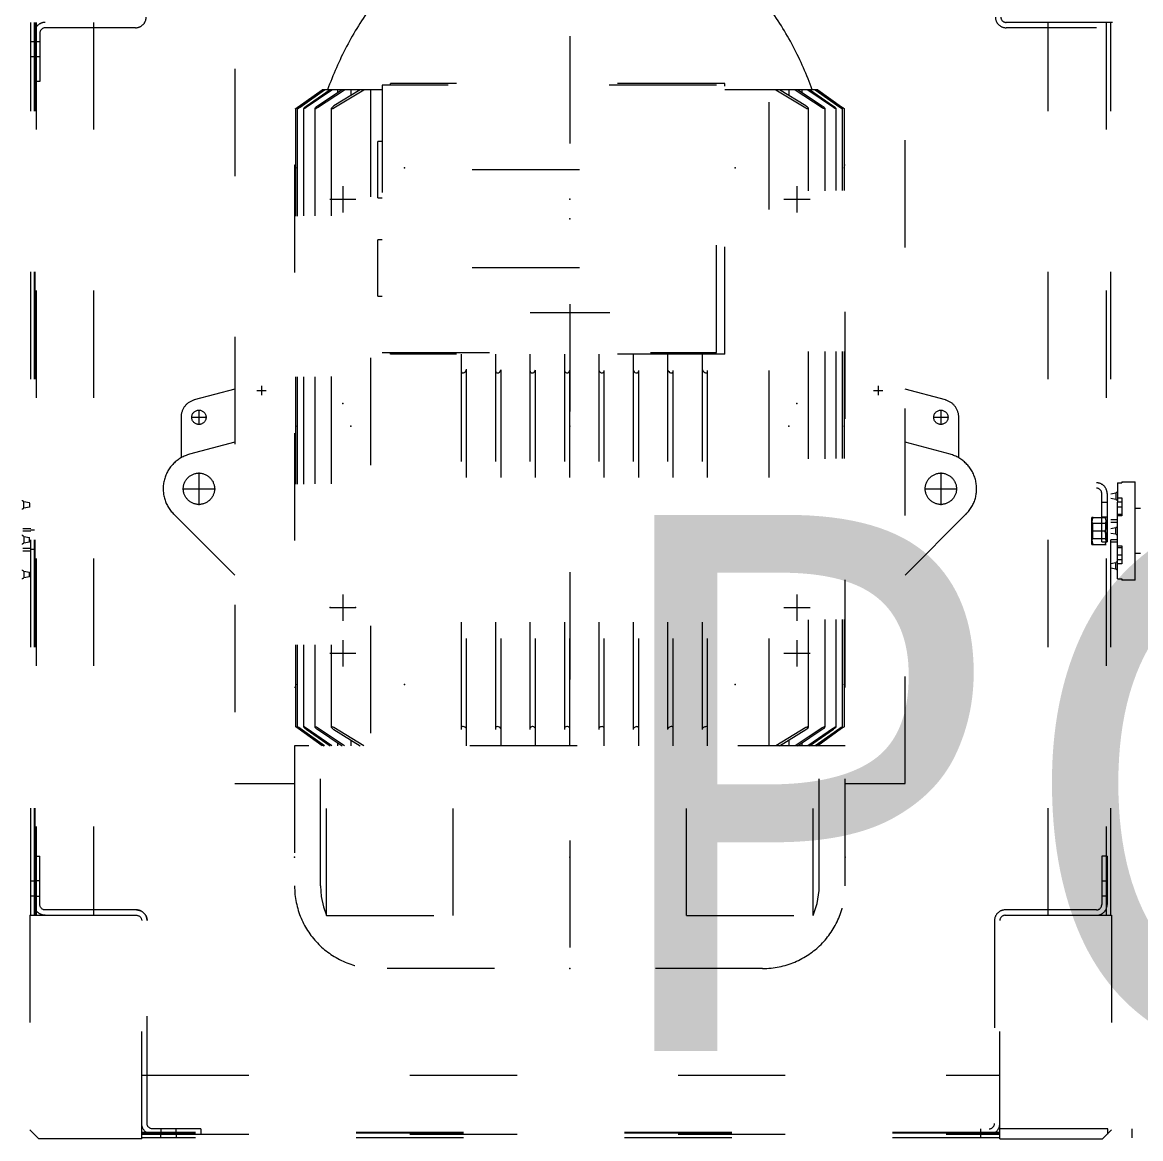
# Model space of a CAD drawing. Extents: x -181672 to 290600, y -29000 to 395522.
# Drawn here: x 11770 to 13021, y 39824 to 41073 of the extents above; entities that cross this region are included whole.
import ezdxf
from ezdxf.enums import TextEntityAlignment as Align

# ---------------------------------------------------------------- set-up
doc = ezdxf.new("R2010")
doc.units = 0
doc.header["$LTSCALE"] = 10
doc.linetypes.add('XFM7Q20PCW-200K$0$ACAD_ISO03W100', pattern=[30, 12, -18])
doc.layers.add('H12PL2$0$A-ZONE', color=252, linetype='Continuous')
doc.layers.add('XFM7Q20PCW-200K$0$PCW EQ (FUTURE)', color=252, linetype='XFM7Q20PCW-200K$0$ACAD_ISO03W100', lineweight=9)
doc.styles.add('H12PL2$0$Standard', font='', dxfattribs={"width": 0.8})
doc.styles.get('H12PL2$0$Standard').set_extended_font_data('Microsoft JhengHei')

# ---------------------------------------------------------------- blocks, each defined once
blk = doc.blocks.new('H12PL2')
at = {"layer": 'H12PL2$0$A-ZONE', "style": 'H12PL2$0$Standard'}
blk.add_text('PCW', height=600, dxfattribs=at).set_placement((13248.15, 40522), align=Align.TOP_CENTER)
blk = doc.blocks.new('XFM7Q20PCW-200K$0$PCW-防震基座-更新後 - PCW-防震基座-更新後-V1242-CUB_L40')
at = {"extrusion": (0, 0, -1)}
for p, q in [((-2428.7, 741.6), (-2438.7, 731.6)), ((-2188.7, 741.6), (-2428.7, 741.6)), ((-2188.7, 741.6), (-2188.7, 622.6)), ((-2188.7, 740.6), (-1189.5, 740.6)), ((-2167.2, 736.6), (-2167.2, 740.6)), ((-2150.2, 740.6), (-2150.2, 736.6)), ((-1779.4, 736.6), (-1779.4, 740.6)), ((-1757.4, 740.6), (-1757.4, 736.6)), ((-1228, 736.6), (-1228, 740.6)), ((-1211, 740.6), (-1211, 736.6)), ((-2438.7, 616.6), (-2438.7, 731.6)), ((-2188.7, 736.6), (-1189.5, 736.6)), ((-2188.7, 735.6), (-1189.5, 735.6)), ((-1189.5, 734.6), (-2188.7, 734.6)), ((-2176.7, 730.6), (-2122.7, 730.6)), ((-2167.2, 736.6), (-2167.2, 730.6)), ((-2158.7, 730.6), (-2158.7, 730.6)), ((-2150.2, 730.6), (-2150.2, 736.6)), ((-2122.7, 736.6), (-2122.7, 730.6)), ((-2182.7, 622.6), (-2182.7, 724.6)), ((-1189.5, 670.6), (-2188.7, 670.6)), ((-2438.7, 616.6), (-2194.7, 616.6)), ((-2437.7, -343.4), (-2437.7, 616.6)), ((-2433.7, 616.6), (-2433.7, -343.4)), ((-2432.7, -343.4), (-2432.7, 616.6)), ((-2431.7, -343.4), (-2431.7, 616.6)), ((-2367.7, 616.6), (-2367.7, -343.4)), ((-2427.7, 550.6), (-2427.7, 604.6)), ((-2421.7, 610.6), (-2194.7, 610.6)), ((-2437.7, 595.1), (-2433.7, 595.1)), ((-2427.7, 595.1), (-2433.7, 595.1)), ((-2433.7, 578.1), (-2437.7, 578.1)), ((-2433.7, 578.1), (-2427.7, 578.1)), ((-2427.7, 550.6), (-2433.7, 550.6)), ((-2433.7, -321.9), (-2437.7, -321.9)), ((-2188.7, -397.4), (-1189.5, -397.4)), ((-1189.5, -462.4), (-2188.7, -462.4)), ((-2188.7, -467.4), (-1189.5, -467.4)), ((-2437.7, -491.5), (-2433.7, -491.5))]:
    blk.add_line(p, q, dxfattribs=at)
for p, q in [((-1809.9, 742.1), (-1811, 748.5)), ((-1803.6, 748.5), (-1811, 748.5)), ((-1809.9, 742.1), (-1809.8, 742.1)), ((-1809.8, 742.1), (-1804.9, 742.1)), ((-1803.6, 748.5), (-1804.8, 742.1)), ((-1781.1, 740.6), (-1781.1, 749.6)), ((-1778.4, 740.6), (-1778.4, 749.6)), ((-1771, 742.1), (-1772.1, 748.5)), ((-1764.7, 748.5), (-1772.1, 748.5)), ((-1771, 742.1), (-1765.8, 742.1)), ((-1764.7, 748.5), (-1765.8, 742.1)), ((-1758.4, 749.6), (-1758.4, 740.6)), ((-1755.7, 749.6), (-1755.7, 740.6)), ((-1732, 742.1), (-1733.1, 748.5)), ((-1733.1, 748.5), (-1725.7, 748.5)), ((-1727.4, 742.1), (-1731.8, 742.1)), ((-1727, 742.1), (-1726.8, 742.1)), ((-1725.7, 748.5), (-1726.8, 742.1)), ((-1255.5, 730.6), (-1255.5, 736.6)), ((-1201.5, 730.6), (-1255.5, 730.6)), ((-1228, 730.6), (-1228, 736.6)), ((-1211, 736.6), (-1211, 730.6)), ((-1195.5, 623.6), (-1195.5, 724.6)), ((-2408.7, 616.6), (-2408.7, 616.6)), ((-2399.7, 616.6), (-2399.7, 616.6)), ((-2427.7, -321.9), (-2433.7, -321.9)), ((-2427.7, -464), (-2427.7, -331.4)), ((-2194.7, -337.4), (-2421.7, -337.4)), ((-2438.7, -343.4), (-2194.7, -343.4)), ((-2438.7, -343.4), (-2438.7, -458.4)), ((-2408.7, -343.4), (-2408.7, -343.4)), ((-2399.7, -343.4), (-2399.7, -343.4)), ((-2188.7, -349.4), (-2188.7, -468.4)), ((-2182.7, -451.4), (-2182.7, -349.4)), ((-1195.5, -451.4), (-1195.5, -350.4)), ((-1189.5, -469.4), (-1189.5, -350.4)), ((-1773.6, -446.4), (-1743.6, -446.4)), ((-1773.6, -447.7), (-1773.6, -461.1)), ((-1767.3, -447.3), (-1768.6, -446.4)), ((-1767.3, -461.5), (-1767.3, -447.3)), ((-1767.3, -447.3), (-1749.8, -447.3)), ((-1758.6, -447.7), (-1758.6, -461.1)), ((-1748.6, -446.4), (-1749.8, -447.3)), ((-1749.8, -447.3), (-1749.8, -461.5)), ((-1743.6, -447.7), (-1743.6, -461.1)), ((-2428.7, -468.4), (-2438.7, -458.4)), ((-2122.7, -457.4), (-2176.7, -457.4)), ((-2167.2, -463.4), (-2167.2, -457.4)), ((-2150.2, -457.4), (-2150.2, -463.4)), ((-2122.7, -463.4), (-2122.7, -457.4)), ((-1770.7, -457.4), (-1770.7, -463.4)), ((-1770.7, -457.4), (-1716.7, -457.4)), ((-1768.6, -462.4), (-1767.3, -461.5)), ((-1768, -462.4), (-1768.6, -462.4)), ((-1766.3, -462.4), (-1768, -462.4)), ((-1749.8, -461.5), (-1767.3, -461.5)), ((-1763.6, -462.4), (-1766.3, -462.4)), ((-1760.3, -462.4), (-1763.6, -462.4)), ((-1753.6, -462.4), (-1756.9, -462.4)), ((-1750.9, -462.4), (-1753.6, -462.4)), ((-1749.2, -462.4), (-1750.9, -462.4)), ((-1749.8, -461.5), (-1748.6, -462.4)), ((-1748.6, -462.4), (-1749.2, -462.4)), ((-1743.2, -463.4), (-1743.2, -457.4)), ((-1726.2, -457.4), (-1726.2, -463.4)), ((-2433.7, -464), (-2427.7, -464)), ((-2188.7, -468.4), (-2428.7, -468.4)), ((-2122.7, -463.4), (-2176.7, -463.4)), ((-2158.7, -463.4), (-2158.7, -463.4)), ((-1812.3, -474.9), (-1812.3, -479.9)), ((-1812.3, -474.9), (-1785.5, -474.9)), ((-1801.3, -473.2), (-1800.2, -467.4)), ((-1801.3, -473.2), (-1793.9, -473.2)), ((-1795.5, -479.9), (-1795.5, -474.9)), ((-1794.9, -467.4), (-1793.9, -473.2)), ((-1790.9, -479.9), (-1790.9, -474.9)), ((-1785.5, -474.9), (-1731.7, -474.9)), ((-1785.5, -474.9), (-1785.5, -479.9)), ((-1777.5, -479.9), (-1777.5, -474.9)), ((-1775.4, -474.9), (-1775.4, -479.9)), ((-1771.3, -474.9), (-1771.3, -467.4)), ((-1716.7, -463.4), (-1770.7, -463.4)), ((-1768.6, -474.9), (-1768.6, -467.4)), ((-1762.3, -473.2), (-1761.3, -467.4)), ((-1762.3, -473.2), (-1754.9, -473.2)), ((-1755.9, -467.4), (-1754.9, -473.2)), ((-1748.6, -467.4), (-1748.6, -474.9)), ((-1745.9, -467.4), (-1745.9, -474.9)), ((-1741.8, -479.9), (-1741.8, -474.9)), ((-1740.1, -476.7), (-1740.1, -474.9)), ((-1739.7, -474.9), (-1739.7, -479.9)), ((-1731.7, -474.9), (-1731.7, -479.9)), ((-1731.7, -474.9), (-1726.3, -474.9)), ((-1726.3, -479.9), (-1726.3, -474.9)), ((-1704.8, -474.9), (-1726.3, -474.9)), ((-1723.3, -473.2), (-1722.3, -467.4)), ((-1715.9, -473.2), (-1723.3, -473.2)), ((-1721.6, -474.9), (-1721.6, -479.9)), ((-1716.9, -467.4), (-1715.9, -473.2)), ((-1704.8, -474.9), (-1704.8, -479.9)), ((-939.5, -469.4), (-1189.5, -469.4)), ((-1813.6, -494.9), (-1813.6, -479.9)), ((-1812.3, -479.9), (-1813.6, -479.9)), ((-1775.4, -479.9), (-1795.5, -479.9)), ((-1721.6, -479.9), (-1741.8, -479.9)), ((-1740.1, -479.9), (-1740.1, -478.1)), ((-1703.6, -479.9), (-1704.8, -479.9)), ((-1703.6, -479.9), (-1703.6, -494.9)), ((-2433.7, -491.5), (-2427.7, -491.5)), ((-1813.6, -494.9), (-1703.6, -494.9)), ((-1783.6, -494.9), (-1783.6, -500.9)), ((-1733.6, -500.9), (-1733.6, -494.9))]:
    blk.add_line(p, q)
at = {"flags": 128}
for points in [[(-1812.7, 750.1), (-1812.6, 750.1), (-1812.5, 750)], [(-1812.5, 750), (-1812.5, 750), (-1812.4, 750), (-1812.3, 750), (-1812.2, 749.9), (-1812.2, 749.9), (-1812.1, 749.9), (-1812, 749.8), (-1812, 749.8), (-1811.9, 749.8), (-1811.8, 749.7)], [(-1811.8, 749.7), (-1811.8, 749.7), (-1811.7, 749.6), (-1811.6, 749.6), (-1811.6, 749.5), (-1811.5, 749.4), (-1811.5, 749.4)], [(-1811.5, 749.4), (-1811.4, 749.3), (-1811.4, 749.3), (-1811.3, 749.2)], [(-1811.3, 749.2), (-1811.3, 749.1), (-1811.3, 749), (-1811.2, 749), (-1811.2, 748.9)], [(-1811.2, 748.9), (-1811.2, 748.8), (-1811.1, 748.8), (-1811.1, 748.7), (-1811.1, 748.6), (-1811.1, 748.5)], [(-1811.1, 748.5), (-1811, 748.5)], [(-1803.6, 748.5), (-1803.6, 748.5), (-1803.6, 748.6), (-1803.6, 748.7), (-1803.6, 748.8), (-1803.5, 748.8), (-1803.5, 748.9), (-1803.5, 749), (-1803.4, 749.1), (-1803.4, 749.1), (-1803.3, 749.2), (-1803.3, 749.3), (-1803.2, 749.3), (-1803.2, 749.4), (-1803.1, 749.4), (-1803.1, 749.5), (-1803, 749.6)], [(-1803, 749.6), (-1803, 749.6), (-1802.9, 749.7), (-1802.9, 749.7), (-1802.8, 749.8), (-1802.7, 749.8), (-1802.6, 749.8), (-1802.6, 749.9), (-1802.5, 749.9), (-1802.4, 750)], [(-1802.4, 750), (-1802.4, 750), (-1802.3, 750), (-1802.2, 750), (-1802.1, 750.1)], [(-1773.7, 750.1), (-1773.6, 750.1), (-1773.6, 750), (-1773.5, 750), (-1773.4, 750), (-1773.3, 750), (-1773.3, 749.9), (-1773.2, 749.9), (-1773.1, 749.9), (-1773.1, 749.8), (-1773, 749.8), (-1772.9, 749.8), (-1772.9, 749.7), (-1772.8, 749.7), (-1772.7, 749.6), (-1772.7, 749.6), (-1772.6, 749.5), (-1772.6, 749.4), (-1772.5, 749.4), (-1772.5, 749.3), (-1772.4, 749.3), (-1772.4, 749.2), (-1772.3, 749.1), (-1772.3, 749), (-1772.2, 749), (-1772.2, 748.9), (-1772.2, 748.8), (-1772.2, 748.8), (-1772.1, 748.7), (-1772.1, 748.6), (-1772.1, 748.5), (-1772.1, 748.5)], [(-1764.7, 748.5), (-1764.6, 748.5), (-1764.6, 748.6), (-1764.6, 748.7), (-1764.6, 748.8), (-1764.6, 748.8), (-1764.5, 748.9), (-1764.5, 749), (-1764.5, 749.1), (-1764.4, 749.1), (-1764.4, 749.2), (-1764.3, 749.3), (-1764.3, 749.3), (-1764.2, 749.4), (-1764.2, 749.4), (-1764.1, 749.5), (-1764.1, 749.6), (-1764, 749.6), (-1763.9, 749.7), (-1763.9, 749.7), (-1763.8, 749.8), (-1763.7, 749.8), (-1763.7, 749.8), (-1763.6, 749.9), (-1763.5, 749.9), (-1763.5, 750), (-1763.4, 750), (-1763.3, 750), (-1763.2, 750), (-1763.2, 750.1), (-1763.1, 750.1), (-1763, 750.1)], [(-1734.6, 750), (-1734.5, 750), (-1734.4, 750), (-1734.4, 750), (-1734.3, 749.9), (-1734.2, 749.9), (-1734.2, 749.9), (-1734.1, 749.8), (-1734, 749.8)], [(-1734.6, 750), (-1734.5, 750)], [(-1734, 749.8), (-1733.9, 749.8), (-1733.9, 749.7), (-1733.8, 749.7), (-1733.8, 749.6), (-1733.7, 749.6), (-1733.6, 749.5), (-1733.6, 749.4), (-1733.5, 749.4)], [(-1733.5, 749.4), (-1733.5, 749.3), (-1733.4, 749.3), (-1733.4, 749.2), (-1733.4, 749.1), (-1733.3, 749), (-1733.3, 749), (-1733.2, 748.9)], [(-1733.2, 748.9), (-1733.2, 748.8), (-1733.2, 748.8), (-1733.2, 748.7), (-1733.1, 748.6), (-1733.1, 748.5), (-1733.1, 748.5)], [(-1725.7, 748.5), (-1725.7, 748.6), (-1725.6, 748.7), (-1725.6, 748.8), (-1725.6, 748.8), (-1725.6, 748.9)], [(-1725.7, 748.5), (-1725.7, 748.5)], [(-1725.6, 748.9), (-1725.5, 749), (-1725.5, 749.1), (-1725.4, 749.1), (-1725.4, 749.2), (-1725.4, 749.3), (-1725.3, 749.3), (-1725.3, 749.4), (-1725.2, 749.4), (-1725.1, 749.5), (-1725.1, 749.6)], [(-1725.6, 748.7), (-1725.6, 748.8), (-1725.6, 748.8)], [(-1725.1, 749.6), (-1725, 749.6), (-1725, 749.7), (-1724.9, 749.7), (-1724.8, 749.8), (-1724.8, 749.8), (-1724.7, 749.8), (-1724.6, 749.9), (-1724.6, 749.9), (-1724.5, 750)], [(-1724.5, 750), (-1724.4, 750), (-1724.3, 750), (-1724.3, 750), (-1724.2, 750.1), (-1724.1, 750.1)], [(-1802.8, -474.8), (-1802.9, -474.9)], [(-1801.9, -474.4), (-1802, -474.5), (-1802.1, -474.5), (-1802.1, -474.5), (-1802.2, -474.6), (-1802.3, -474.6), (-1802.3, -474.7), (-1802.4, -474.7), (-1802.5, -474.7), (-1802.5, -474.8), (-1802.6, -474.8), (-1802.7, -474.8), (-1802.8, -474.8)], [(-1802.2, -474.6), (-1802.3, -474.6), (-1802.3, -474.7)], [(-1801.4, -473.7), (-1801.4, -473.8), (-1801.5, -473.8), (-1801.5, -473.9), (-1801.6, -474), (-1801.6, -474), (-1801.7, -474.1), (-1801.7, -474.2), (-1801.8, -474.2), (-1801.8, -474.3), (-1801.9, -474.3), (-1801.9, -474.4)], [(-1801.3, -473.3), (-1801.3, -473.4), (-1801.3, -473.5), (-1801.4, -473.6), (-1801.4, -473.6), (-1801.4, -473.7)], [(-1801.3, -473.5), (-1801.4, -473.6), (-1801.4, -473.6)], [(-1801.3, -473.2), (-1801.3, -473.3)], [(-1793.7, -473.7), (-1793.7, -473.6), (-1793.8, -473.5), (-1793.8, -473.5), (-1793.8, -473.4), (-1793.8, -473.3), (-1793.9, -473.2)], [(-1793.5, -474.1), (-1793.5, -474), (-1793.6, -474), (-1793.6, -473.9), (-1793.6, -473.8), (-1793.7, -473.8), (-1793.7, -473.7)], [(-1793, -474.5), (-1793.1, -474.5), (-1793.1, -474.4), (-1793.2, -474.4), (-1793.3, -474.3), (-1793.3, -474.3), (-1793.4, -474.2), (-1793.4, -474.2), (-1793.5, -474.1)], [(-1792.7, -474.7), (-1792.7, -474.7), (-1792.8, -474.7), (-1792.9, -474.6), (-1792.9, -474.6), (-1793, -474.5)], [(-1792.4, -474.8), (-1792.4, -474.8), (-1792.5, -474.8), (-1792.6, -474.8), (-1792.7, -474.7)], [(-1762.3, -473.2), (-1762.3, -473.3), (-1762.3, -473.4), (-1762.4, -473.5), (-1762.4, -473.6), (-1762.4, -473.6), (-1762.4, -473.7), (-1762.5, -473.8), (-1762.5, -473.8), (-1762.5, -473.9), (-1762.6, -474), (-1762.6, -474), (-1762.7, -474.1), (-1762.7, -474.2), (-1762.8, -474.2), (-1762.8, -474.3), (-1762.9, -474.3), (-1763, -474.4), (-1763, -474.5), (-1763.1, -474.5), (-1763.1, -474.5), (-1763.2, -474.6), (-1763.3, -474.6), (-1763.4, -474.7), (-1763.4, -474.7), (-1763.5, -474.7), (-1763.6, -474.8), (-1763.6, -474.8), (-1763.7, -474.8), (-1763.8, -474.8), (-1763.9, -474.9), (-1764, -474.9)], [(-1753.2, -474.9), (-1753.3, -474.9), (-1753.4, -474.8), (-1753.5, -474.8), (-1753.5, -474.8), (-1753.6, -474.8), (-1753.7, -474.7), (-1753.8, -474.7), (-1753.8, -474.7), (-1753.9, -474.6), (-1754, -474.6), (-1754, -474.5), (-1754.1, -474.5), (-1754.2, -474.4), (-1754.2, -474.4), (-1754.3, -474.3), (-1754.3, -474.3), (-1754.4, -474.2), (-1754.5, -474.2), (-1754.5, -474.1), (-1754.6, -474), (-1754.6, -474), (-1754.6, -473.9), (-1754.7, -473.8), (-1754.7, -473.8), (-1754.7, -473.7), (-1754.8, -473.6), (-1754.8, -473.5), (-1754.8, -473.5), (-1754.9, -473.4), (-1754.9, -473.3), (-1754.9, -473.2)], [(-1724, -474.4), (-1724, -474.5), (-1724.1, -474.5), (-1724.2, -474.5), (-1724.2, -474.6), (-1724.3, -474.6), (-1724.4, -474.7), (-1724.5, -474.7), (-1724.5, -474.7), (-1724.6, -474.8), (-1724.7, -474.8), (-1724.8, -474.8)], [(-1724.8, -474.8), (-1724.8, -474.8)], [(-1723.3, -473.2), (-1723.3, -473.3), (-1723.4, -473.4), (-1723.4, -473.5), (-1723.4, -473.6), (-1723.4, -473.6), (-1723.5, -473.7), (-1723.5, -473.8), (-1723.5, -473.8), (-1723.6, -473.9), (-1723.6, -474), (-1723.7, -474), (-1723.7, -474.1), (-1723.8, -474.2), (-1723.8, -474.2), (-1723.9, -474.3), (-1723.9, -474.3), (-1724, -474.4)], [(-1715.9, -473.3), (-1715.9, -473.2)], [(-1715.8, -473.7), (-1715.8, -473.6), (-1715.8, -473.5), (-1715.9, -473.5), (-1715.9, -473.4), (-1715.9, -473.3)], [(-1715.6, -474), (-1715.7, -473.9), (-1715.7, -473.8), (-1715.7, -473.8), (-1715.8, -473.7)], [(-1715.5, -474.1), (-1715.6, -474), (-1715.6, -474)], [(-1715.5, -474.2), (-1715.5, -474.1)], [(-1715.4, -474.2), (-1715.5, -474.2)], [(-1715.2, -474.4), (-1715.3, -474.4), (-1715.3, -474.3), (-1715.4, -474.3), (-1715.4, -474.2)], [(-1714.6, -474.8), (-1714.7, -474.7), (-1714.8, -474.7), (-1714.9, -474.7), (-1714.9, -474.6), (-1715, -474.6), (-1715.1, -474.5), (-1715.1, -474.5), (-1715.2, -474.4)], [(-1714.3, -474.9), (-1714.3, -474.9), (-1714.4, -474.8), (-1714.5, -474.8), (-1714.6, -474.8), (-1714.6, -474.8)]]:
    blk.add_lwpolyline(points, dxfattribs=at)
at = {"extrusion": (0, 0, -1)}
for centre, radius, start, end in [((2176.7, 724.6), 12, 0, 90), ((2176.7, 724.6), 6, 0, 90), ((2421.7, 604.6), 12, 0, 90), ((2194.7, 622.6), 12, 180, 270), ((2194.7, 622.6), 6, 180, 270), ((2421.7, 604.6), 6, 0, 90)]:
    blk.add_arc(centre, radius, start, end, dxfattribs=at)
for centre, radius, start, end in [((-1201.5, 724.6), 12, 0, 90), ((-1201.5, 724.6), 6, 0, 90), ((-2194.7, 622.6), 12, 270, 0), ((-1183.5, 623.6), 12, 180, 270), ((-2421.7, -331.4), 12, 180, 270), ((-2421.7, -331.4), 6, 180, 270), ((-2194.7, -349.4), 12, 0, 90), ((-2194.7, -349.4), 6, 0, 90), ((-1183.5, -350.4), 12, 90, 180), ((-1183.5, -350.4), 6, 90, 180), ((-2176.7, -451.4), 12, 180, 270), ((-2176.7, -451.4), 6, 180, 270), ((-1716.7, -451.4), 6, 270, 0), ((-1716.7, -451.4), 12, 270, 0)]:
    blk.add_arc(centre, radius, start, end)
for points in [[(-1773.6, -446.4), (-1773.6, -446.4), (-1773.6, -446.7), (-1773.6, -447.3), (-1773.6, -447.7)], [(-1773.6, -447.7), (-1772.4, -447.3), (-1769.9, -446.7), (-1767.4, -446.4), (-1766.1, -446.4)], [(-1766.1, -446.4), (-1764.8, -446.4), (-1762.3, -446.6), (-1759.8, -447.3), (-1758.6, -447.7)], [(-1758.6, -447.7), (-1757.4, -447.3), (-1754.9, -446.7), (-1752.4, -446.4), (-1751.1, -446.4)], [(-1751.1, -446.4), (-1749.8, -446.4), (-1747.3, -446.6), (-1744.8, -447.3), (-1743.6, -447.7)], [(-1743.6, -447.7), (-1743.6, -447.3), (-1743.6, -446.7), (-1743.6, -446.4), (-1743.6, -446.4)], [(-1773.6, -461.1), (-1773.6, -461.5), (-1773.6, -462.1), (-1773.6, -462.4), (-1773.6, -462.4)], [(-1766.1, -462.4), (-1767.4, -462.4), (-1769.9, -462.1), (-1772.4, -461.5), (-1773.6, -461.1)], [(-1766.1, -462.4), (-1764.8, -462.4), (-1762.3, -462.1), (-1759.8, -461.5), (-1758.6, -461.1)], [(-1751.1, -462.4), (-1752.4, -462.4), (-1754.9, -462.1), (-1757.4, -461.5), (-1758.6, -461.1)], [(-1743.6, -461.1), (-1744.8, -461.5), (-1747.3, -462.1), (-1749.8, -462.4), (-1751.1, -462.4)], [(-1743.6, -461.1), (-1743.6, -461.5), (-1743.6, -462.1), (-1743.6, -462.4), (-1743.6, -462.4)]]:
    blk.add_open_spline(points, degree=3)
blk = doc.blocks.new('XFM7Q20PCW-200K$0$A$C561449da')
for p, q in [((455, 2605.8), (455, 0)), ((80, 2269.3), (80, 269.3)), ((830, 269.3), (830, 2269.3)), ((619, 1050.9), (245, 1050.9)), ((245, 1050.9), (245, 751.9)), ((628.3, 1052.9), (254.3, 1052.9)), ((254.3, 1050.9), (254.3, 1052.9)), ((619, 751.9), (619, 1050.9)), ((628.3, 749.9), (628.3, 1052.9)), ((151, 1026.7), (177.8, 1045.9)), ((179.7, 1045.9), (153.1, 1027)), ((153.1, 1026.4), (180.5, 1045.9)), ((187, 1045.9), (160.1, 1027.2)), ((160.1, 1026.2), (188.7, 1045.9)), ((200.3, 1045.9), (172.6, 1027.5)), ((172.6, 1025.9), (203, 1045.9)), ((200, 1045.9), (177.8, 1045.9)), ((220.5, 1045.9), (191.1, 1027.8)), ((191.1, 1025.6), (224.5, 1045.9)), ((195.1, 1045.9), (195.1, 1042.4)), ((220.2, 1045.9), (200.3, 1045.9)), ((209.8, 1045.9), (209.8, 1039.3)), ((245, 1045.9), (220.5, 1045.9)), ((232, 1045.9), (232, 311.8)), ((689.5, 1045.9), (628.3, 1045.9)), ((678, 311.8), (678, 1045.9)), ((685.5, 1045.9), (718.9, 1025.6)), ((718.9, 1027.8), (689.5, 1045.9)), ((709.7, 1045.9), (689.7, 1045.9)), ((700.2, 1039.3), (700.2, 1045.9)), ((707, 1045.9), (737.4, 1025.9)), ((737.4, 1027.5), (709.7, 1045.9)), ((732.2, 1045.9), (710.1, 1045.9)), ((714.9, 1042.4), (714.9, 1045.9)), ((721.3, 1045.9), (749.9, 1026.2)), ((749.9, 1027.2), (723, 1045.9)), ((729.5, 1045.9), (756.9, 1026.4)), ((756.9, 1027), (730.3, 1045.9)), ((732.2, 1045.9), (759, 1026.7)), ((147.9, 1024.5), (147.9, 333.1)), ((150, 1024.5), (150, 333.1)), ((157, 1024.6), (157, 333)), ((169.5, 1024.7), (169.5, 332.9)), ((188, 1024.8), (188, 332.8)), ((722, 332.8), (722, 1024.8)), ((740.5, 332.9), (740.5, 1024.7)), ((753, 333), (753, 1024.6)), ((760, 333.1), (760, 1024.5)), ((762.1, 333.1), (762.1, 1024.5)), ((240, 924.9), (240, 987.9)), ((245, 987.9), (240, 987.9)), ((147.9, 961.4), (147, 961.4)), ((147, 961.4), (147, 377.4)), ((465.8, 956.4), (229.2, 956.4)), ((763, 961.4), (762.1, 961.4)), ((763, 377.4), (763, 961.4)), ((201, 938), (201, 908.6)), ((709, 938), (709, 908.6)), ((186.3, 923.4), (215.7, 923.4)), ((240, 924.9), (245, 924.9)), ((694.3, 923.4), (723.7, 923.4)), ((240, 814.9), (240, 877.9)), ((245, 877.9), (240, 877.9)), ((465.8, 846.4), (229.2, 846.4)), ((240, 814.9), (245, 814.9)), ((410.4, 796.4), (499.6, 796.4)), ((245, 751.9), (619, 751.9)), ((254.3, 749.9), (254.3, 751.9)), ((628.3, 749.9), (254.3, 749.9)), ((333.3, 749.9), (333.3, 311.8)), ((339.5, 311.8), (339.5, 749.9)), ((371.8, 749.9), (371.8, 311.8)), ((378, 311.8), (378, 749.9)), ((410.3, 749.9), (410.3, 311.8)), ((416.5, 311.8), (416.5, 749.9)), ((448.8, 749.9), (448.8, 311.8)), ((455, 311.8), (455, 749.9)), ((487.3, 749.9), (487.3, 311.8)), ((493.5, 311.8), (493.5, 749.9)), ((525.8, 749.9), (525.8, 311.8)), ((532, 311.8), (532, 749.9)), ((564.3, 749.9), (564.3, 311.8)), ((570.5, 311.8), (570.5, 749.9)), ((602.8, 749.9), (602.8, 311.8)), ((609, 311.8), (609, 749.9)), ((110, 714.6), (110, 704.1)), ((800, 714.6), (800, 704.1)), ((80, 710.8), (34.8, 698.7)), ((104.8, 709.3), (115.2, 709.3)), ((794.8, 709.3), (805.2, 709.3)), ((875.2, 698.7), (830, 710.8)), ((20, 679.3), (20, 634)), ((31.6, 679.3), (48.4, 679.3)), ((40, 687.8), (40, 670.9)), ((861.6, 679.3), (878.4, 679.3)), ((870, 687.8), (870, 670.9)), ((890, 634), (890, 679.3)), ((80, 651.5), (29.6, 638)), ((880.4, 638), (830, 651.5)), ((40, 617.7), (40, 581)), ((870, 617.7), (870, 581)), ((21.6, 599.3), (58.4, 599.3)), ((851.6, 599.3), (888.4, 599.3)), ((11.7, 571.1), (80, 502.8)), ((830, 502.8), (898.3, 571.1)), ((201, 481), (201, 451.6)), ((709, 481), (709, 451.6)), ((186.3, 466.4), (215.7, 466.4)), ((694.3, 466.4), (723.7, 466.4)), ((201, 430), (201, 400.6)), ((709, 430), (709, 400.6)), ((186.3, 415.4), (215.7, 415.4)), ((694.3, 415.4), (723.7, 415.4)), ((147, 377.4), (147.9, 377.4)), ((762.1, 377.4), (763, 377.4)), ((177.8, 311.8), (151, 330.9)), ((180.5, 311.8), (153.1, 331.2)), ((153.1, 330.6), (179.7, 311.8)), ((188.7, 311.8), (160.1, 331.4)), ((160.1, 330.4), (187, 311.8)), ((203, 311.8), (172.6, 331.7)), ((172.6, 330.1), (200.3, 311.8)), ((224.5, 311.8), (191.1, 332)), ((191.1, 329.8), (220.5, 311.8)), ((718.9, 332), (685.5, 311.8)), ((689.5, 311.8), (718.9, 329.8)), ((737.4, 331.7), (707, 311.8)), ((709.7, 311.8), (737.4, 330.1)), ((749.9, 331.4), (721.3, 311.8)), ((723, 311.8), (749.9, 330.4)), ((756.9, 331.2), (729.5, 311.8)), ((730.3, 311.8), (756.9, 330.6)), ((759, 330.9), (732.2, 311.8)), ((195.1, 315.2), (195.1, 311.8)), ((209.8, 318.3), (209.8, 311.8)), ((700.2, 311.8), (700.2, 318.3)), ((714.9, 311.8), (714.9, 315.2)), ((763, 311.8), (147, 311.8)), ((147, 311.8), (147, 154.8)), ((176.1, 154.8), (176.1, 311.8)), ((182.9, 121.6), (182.9, 311.8)), ((324.4, 121.6), (324.4, 311.8)), ((585.6, 121.6), (585.6, 311.8)), ((727.1, 121.6), (727.1, 311.8)), ((733.9, 154.8), (733.9, 311.8)), ((763, 154.8), (763, 311.8)), ((80, 269.3), (147, 269.3)), ((763, 269.3), (830, 269.3)), ((182.9, 121.6), (324.4, 121.6)), ((585.6, 121.6), (727.1, 121.6)), ((670.6, 62.4), (239.4, 62.4))]:
    blk.add_line(p, q)
for points in [[(147.9, 1024.5), (148, 1024.5), (148.2, 1024.7), (148.7, 1025), (149.3, 1025.5), (150.3, 1026.2), (151, 1026.7)], [(153.1, 1027), (151.8, 1026), (150.8, 1025.2), (150.2, 1024.8), (150, 1024.5), (150, 1024.5)], [(150, 1024.5), (150.1, 1024.5), (150.4, 1024.7), (150.9, 1025), (151.6, 1025.4), (152.6, 1026.1), (153.1, 1026.4)], [(160.1, 1027.2), (158.9, 1026.3), (157.8, 1025.5), (157.3, 1024.9), (157.1, 1024.6), (157, 1024.6)], [(157, 1024.6), (157.1, 1024.5), (157.4, 1024.6), (157.9, 1024.8), (158.6, 1025.2), (159.5, 1025.7), (160.1, 1026.2)], [(172.6, 1027.5), (171.3, 1026.6), (170.3, 1025.7), (169.7, 1025.1), (169.5, 1024.7), (169.5, 1024.7)], [(169.5, 1024.7), (169.6, 1024.5), (169.9, 1024.5), (170.5, 1024.7), (171.2, 1025), (172, 1025.5), (172.6, 1025.9)], [(191.1, 1027.8), (189.8, 1026.9), (188.9, 1026.1), (188.2, 1025.2), (188, 1024.8), (188, 1024.8)], [(722, 1024.8), (721.9, 1025.1), (721.5, 1025.6), (720.8, 1026.3), (719.8, 1027.2), (718.9, 1027.8)], [(740.5, 1024.7), (740.5, 1024.7), (740.4, 1025), (740, 1025.5), (739.3, 1026.1), (738.3, 1026.9), (737.4, 1027.5)], [(737.4, 1025.9), (738.5, 1025.2), (739.4, 1024.8), (740.1, 1024.5), (740.4, 1024.5), (740.5, 1024.7)], [(753, 1024.6), (752.9, 1024.6), (752.8, 1024.9), (752.4, 1025.3), (751.7, 1025.9), (750.7, 1026.6), (749.9, 1027.2)], [(749.9, 1026.2), (751.2, 1025.3), (752, 1024.8), (752.6, 1024.6), (752.9, 1024.5), (753, 1024.6)], [(760, 1024.5), (760, 1024.6), (759.8, 1024.8), (759.4, 1025.1), (758.7, 1025.7), (757.7, 1026.4), (756.9, 1027)], [(756.9, 1026.4), (758.2, 1025.6), (759.1, 1025), (759.6, 1024.7), (760, 1024.5), (760, 1024.5)], [(759, 1026.7), (760.2, 1025.8), (761.2, 1025.2), (761.7, 1024.8), (762, 1024.5), (762.1, 1024.5)], [(188, 1024.8), (188.2, 1024.5), (188.6, 1024.5), (189.2, 1024.7), (190, 1025), (190.8, 1025.4), (191.1, 1025.6)], [(718.9, 1025.6), (719.9, 1025), (720.8, 1024.7), (721.4, 1024.5), (721.8, 1024.6), (722, 1024.8), (722, 1024.8)], [(333.3, 730.8), (333.6, 729.8), (334, 729.3), (334.6, 729), (335.4, 729), (336.1, 729.1), (336.8, 729.4), (337.8, 730), (338.7, 731.1), (339.3, 732.2), (339.5, 733.2)], [(371.8, 731.2), (372.1, 730.2), (372.6, 729.5), (373.2, 729.1), (373.9, 729), (374.6, 729), (375.3, 729.2), (376.2, 729.7), (377.1, 730.5), (377.8, 731.8), (378, 732.8)], [(410.3, 731.6), (410.5, 730.5), (411.1, 729.7), (411.8, 729.2), (412.5, 729), (413.3, 729), (414, 729.1), (414.7, 729.4), (415.5, 730.1), (416.3, 731.2), (416.5, 732.5)], [(448.8, 732), (449.2, 730.6), (449.8, 729.8), (450.6, 729.3), (451.3, 729), (452.1, 729), (452.9, 729.1), (453.5, 729.4), (454.3, 730.1), (454.9, 731.2), (455, 732.1)], [(487.3, 732.4), (487.7, 731), (488.4, 730), (489.2, 729.4), (490, 729.1), (490.9, 729), (491.6, 729.1), (492.2, 729.3), (492.9, 729.9), (493.4, 731), (493.5, 731.7)], [(525.8, 732.8), (526.2, 731.3), (527, 730.2), (527.8, 729.5), (528.7, 729.1), (529.4, 729), (530.2, 729), (530.8, 729.2), (531.4, 729.7), (531.9, 730.5), (532, 731.3)], [(564.3, 733.2), (564.7, 731.8), (565.6, 730.4), (566.5, 729.6), (567.4, 729.2), (568.2, 729), (568.9, 729), (569.5, 729.2), (570.1, 729.6), (570.4, 730.4), (570.5, 730.9)], [(602.8, 733.6), (603, 732.5), (603.8, 731.2), (604.8, 730.1), (605.8, 729.4), (606.6, 729.1), (607.4, 729), (608, 729.1), (608.5, 729.3), (608.9, 729.9), (609, 730.5)], [(151, 330.9), (149.8, 331.8), (148.8, 332.4), (148.3, 332.8), (148, 333.1), (147.9, 333.1)], [(153.1, 331.2), (151.8, 332), (150.9, 332.6), (150.4, 332.9), (150, 333.1), (150, 333.1)], [(150, 333.1), (150, 333), (150.2, 332.8), (150.6, 332.5), (151.3, 331.9), (152.3, 331.2), (153.1, 330.6)], [(160.1, 331.4), (158.8, 332.3), (158, 332.8), (157.4, 333), (157.1, 333.1), (157, 333)], [(157, 333), (157.1, 333), (157.2, 332.7), (157.6, 332.3), (158.3, 331.7), (159.3, 331), (160.1, 330.4)], [(172.6, 331.7), (171.5, 332.4), (170.6, 332.8), (169.9, 333.1), (169.6, 333.1), (169.5, 332.9)], [(169.5, 332.9), (169.5, 332.9), (169.6, 332.6), (170, 332.1), (170.7, 331.5), (171.7, 330.7), (172.6, 330.1)], [(191.1, 332), (190.1, 332.6), (189.2, 332.9), (188.6, 333.1), (188.2, 333), (188, 332.8), (188, 332.8)], [(188, 332.8), (188.1, 332.5), (188.5, 332), (189.2, 331.3), (190.2, 330.4), (191.1, 329.8)], [(339.5, 330), (339.2, 330.9), (338.5, 331.8), (337.6, 332.5), (336.6, 332.9), (335.6, 333.1), (334.8, 333.1), (334.1, 332.9), (333.7, 332.6), (333.4, 332.1), (333.3, 331.8)], [(378, 330.3), (377.7, 331.2), (377, 332.1), (376.1, 332.6), (375.2, 333), (374.2, 333.1), (373.4, 333), (372.7, 332.8), (372.2, 332.4), (371.9, 331.9), (371.8, 331.5)], [(416.5, 330.6), (416.2, 331.5), (415.5, 332.3), (414.6, 332.8), (413.6, 333.1), (412.7, 333.1), (411.9, 332.9), (411.2, 332.6), (410.7, 332.2), (410.4, 331.6), (410.3, 331.2)], [(455, 330.9), (454.7, 331.8), (454.1, 332.4), (453.3, 332.8), (452.3, 333.1), (451.4, 333.1), (450.6, 332.9), (449.9, 332.6), (449.3, 332.1), (448.9, 331.4), (448.8, 330.9)], [(493.5, 331.2), (493.2, 332), (492.6, 332.6), (491.9, 332.9), (491, 333.1), (490.1, 333), (489.3, 332.8), (488.5, 332.5), (487.9, 331.9), (487.4, 331.2), (487.3, 330.6)], [(532, 331.4), (531.7, 332.3), (531.2, 332.8), (530.4, 333), (529.6, 333.1), (528.7, 333), (527.9, 332.7), (527.1, 332.3), (526.4, 331.7), (526, 331), (525.8, 330.4)], [(570.5, 331.7), (570.3, 332.4), (569.8, 332.8), (569, 333.1), (568.2, 333.1), (567.3, 332.9), (566.5, 332.6), (565.7, 332.1), (565, 331.5), (564.5, 330.7), (564.3, 330.1)], [(609, 332), (608.8, 332.6), (608.4, 332.9), (607.6, 333.1), (606.8, 333), (606, 332.8), (605.2, 332.5), (604.3, 332), (603.5, 331.3), (603, 330.4), (602.8, 329.8)], [(722, 332.8), (721.8, 333.1), (721.4, 333.1), (720.8, 332.9), (720, 332.6), (719.2, 332.2), (718.9, 332)], [(718.9, 329.8), (720.2, 330.7), (721.1, 331.5), (721.8, 332.4), (722, 332.8), (722, 332.8)], [(740.5, 332.9), (740.4, 333.1), (740.1, 333.1), (739.5, 332.9), (738.8, 332.6), (738, 332.1), (737.4, 331.7)], [(737.4, 330.1), (738.7, 331), (739.7, 331.9), (740.3, 332.5), (740.5, 332.9), (740.5, 332.9)], [(753, 333), (752.9, 333.1), (752.6, 333), (752.1, 332.8), (751.4, 332.4), (750.5, 331.9), (749.9, 331.4)], [(749.9, 330.4), (751.1, 331.3), (752.2, 332.1), (752.7, 332.7), (752.9, 333), (753, 333)], [(760, 333.1), (759.9, 333.1), (759.6, 332.9), (759.1, 332.6), (758.4, 332.2), (757.4, 331.5), (756.9, 331.2)], [(756.9, 330.6), (758.2, 331.6), (759.2, 332.4), (759.8, 332.8), (760, 333.1), (760, 333.1)], [(762.1, 333.1), (762, 333.1), (761.8, 332.9), (761.3, 332.6), (760.7, 332.1), (759.7, 331.4), (759, 330.9)], [(176.1, 154.8), (176.9, 143.1), (179.3, 131.5), (182.9, 121.6)], [(727.1, 121.6), (731.6, 135.1), (733.8, 149.7), (733.9, 154.8)]]:
    blk.add_lwpolyline(points)
for centre, radius in [((40, 679.3), 8), ((870, 679.3), 8), ((40, 599.3), 17.5), ((870, 599.3), 17.5)]:
    blk.add_circle(centre, radius)
for centre, radius, start, end in [((532.2, 922), 369.6, 143.9877, 160.4285), ((377.8, 922), 369.6, 19.5715, 36.0123), ((40, 679.3), 20, 105, 180), ((870, 679.3), 20, 0, 75), ((40, 599.3), 40, 105, 225), ((870, 599.3), 40, 315, 75), ((239.4, 154.8), 92.4, 180, 270), ((670.6, 154.8), 92.4, 270, 0)]:
    blk.add_arc(centre, radius, start, end)
for p in [(150, 958.4), (270, 958.4), (640, 958.4), (760, 958.4), (201, 923.4), (455, 923.4), (709, 923.4), (455, 901.4), (201, 694.9), (709, 694.9), (150, 669.4), (210, 669.4), (455, 669.4), (700, 669.4), (760, 669.4), (187, 466.4), (201, 466.4), (215, 466.4), (709, 466.4), (201, 415.4), (150, 380.4), (270, 380.4), (640, 380.4), (760, 380.4), (147, 187), (455, 187), (455, 187), (763, 187), (455, 62.4)]:
    blk.add_point(p)
blk = doc.blocks.new('XFM7Q20PCW-200K')
at = {"layer": 'XFM7Q20PCW-200K$0$PCW EQ (FUTURE)', "rotation": 90}
blk.add_blockref('XFM7Q20PCW-200K$0$PCW-防震基座-更新後 - PCW-防震基座-更新後-V1242-CUB_L40', (12520.2, 42262.6), dxfattribs=at)
at = {"layer": 'XFM7Q20PCW-200K$0$PCW EQ (FUTURE)'}
blk.add_blockref('XFM7Q20PCW-200K$0$A$C561449da', (11927.6, 39951.9), dxfattribs=at)

msp = doc.modelspace()

# ---------------------------------------------------------------- block references
for name in ['XFM7Q20PCW-200K', 'H12PL2']:
    msp.add_blockref(name, (0, 0))

doc.saveas('drawing.dxf')
